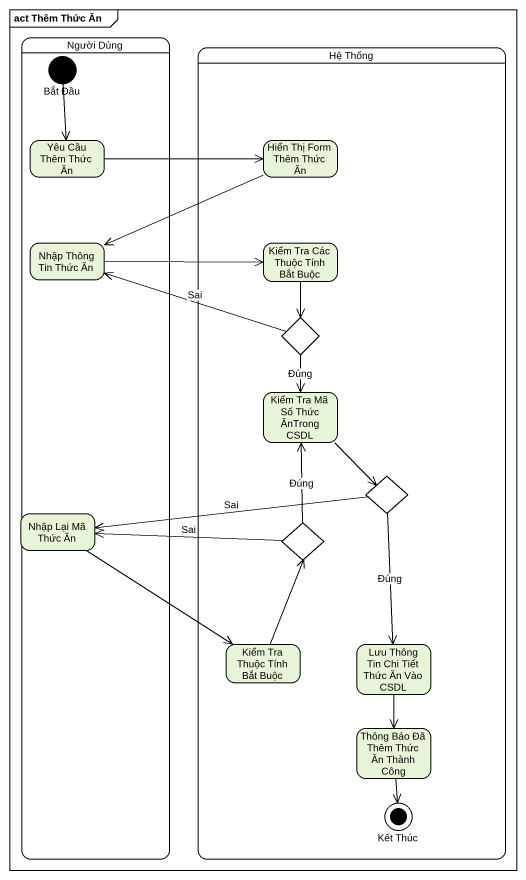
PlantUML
@startuml
mainframe act Thêm Thức Ăn
hide empty description
state "Người Dùng" as Người_Dùng {
  state "Bắt Đầu" as Bắt_Đầu <<start>>
  state "Yêu Cầu Thêm Thức Ăn" as Yêu_Cầu_Thêm_Thức_Ăn
  state "Nhập Thông Tin Thức Ăn" as Nhập_Thông_Tin_Thức_Ăn
  state "Nhập Lại Mã Thức Ăn" as Nhập_Lại_Mã_Thức_Ăn
}
state "Hệ Thống" as Hệ_Thống {
  state "Hiển Thị Form Thêm Thức Ăn" as Hiển_Thị_Form_Thêm_Thức_Ăn
  state "Kiểm Tra Các Thuộc Tính Bắt Buộc" as Kiểm_Tra_Các_Thuộc_Tính_Bắt
  state choice1 <<choice>>
  state "Kiểm Tra Mã Số Thức ĂnTrong CSDL" as Kiểm_Tra_Mã_Số_Thức_ĂnTrong
  state choice2 <<choice>>
  state choice3 <<choice>>
  state "Kiểm Tra Thuộc Tính Bắt Buộc" as Kiểm_Tra_Thuộc_Tính_Bắt_Buộc
  state "Lưu Thông Tin Chi Tiết Thức Ăn Vào CSDL" as Lưu_Thông_Tin_Chi_Tiết_Thức
  state "Thông Báo Đã Thêm Thức Ăn Thành Công" as Thông_Báo_Đã_Thêm_Thức_Ăn
  state "Kết Thúc" as Kết_Thúc <<end>>
}
Bắt_Đầu --> Yêu_Cầu_Thêm_Thức_Ăn
Yêu_Cầu_Thêm_Thức_Ăn -right-> Hiển_Thị_Form_Thêm_Thức_Ăn
Hiển_Thị_Form_Thêm_Thức_Ăn -left-> Nhập_Thông_Tin_Thức_Ăn
Nhập_Thông_Tin_Thức_Ăn -right-> Kiểm_Tra_Các_Thuộc_Tính_Bắt
Kiểm_Tra_Các_Thuộc_Tính_Bắt --> choice1
choice1 -left-> Nhập_Thông_Tin_Thức_Ăn : Sai
choice1 --> Kiểm_Tra_Mã_Số_Thức_ĂnTrong : Đúng
Kiểm_Tra_Mã_Số_Thức_ĂnTrong --> choice2
choice2 -left-> Nhập_Lại_Mã_Thức_Ăn : Sai
choice2 --> Lưu_Thông_Tin_Chi_Tiết_Thức : Đúng
Nhập_Lại_Mã_Thức_Ăn --> Kiểm_Tra_Thuộc_Tính_Bắt_Buộc
choice3 -up-> Kiểm_Tra_Mã_Số_Thức_ĂnTrong : Đúng
choice3 -left-> Nhập_Lại_Mã_Thức_Ăn : Sai
Kiểm_Tra_Thuộc_Tính_Bắt_Buộc -up-> choice3
Lưu_Thông_Tin_Chi_Tiết_Thức --> Thông_Báo_Đã_Thêm_Thức_Ăn
Thông_Báo_Đã_Thêm_Thức_Ăn --> Kết_Thúc
@enduml
